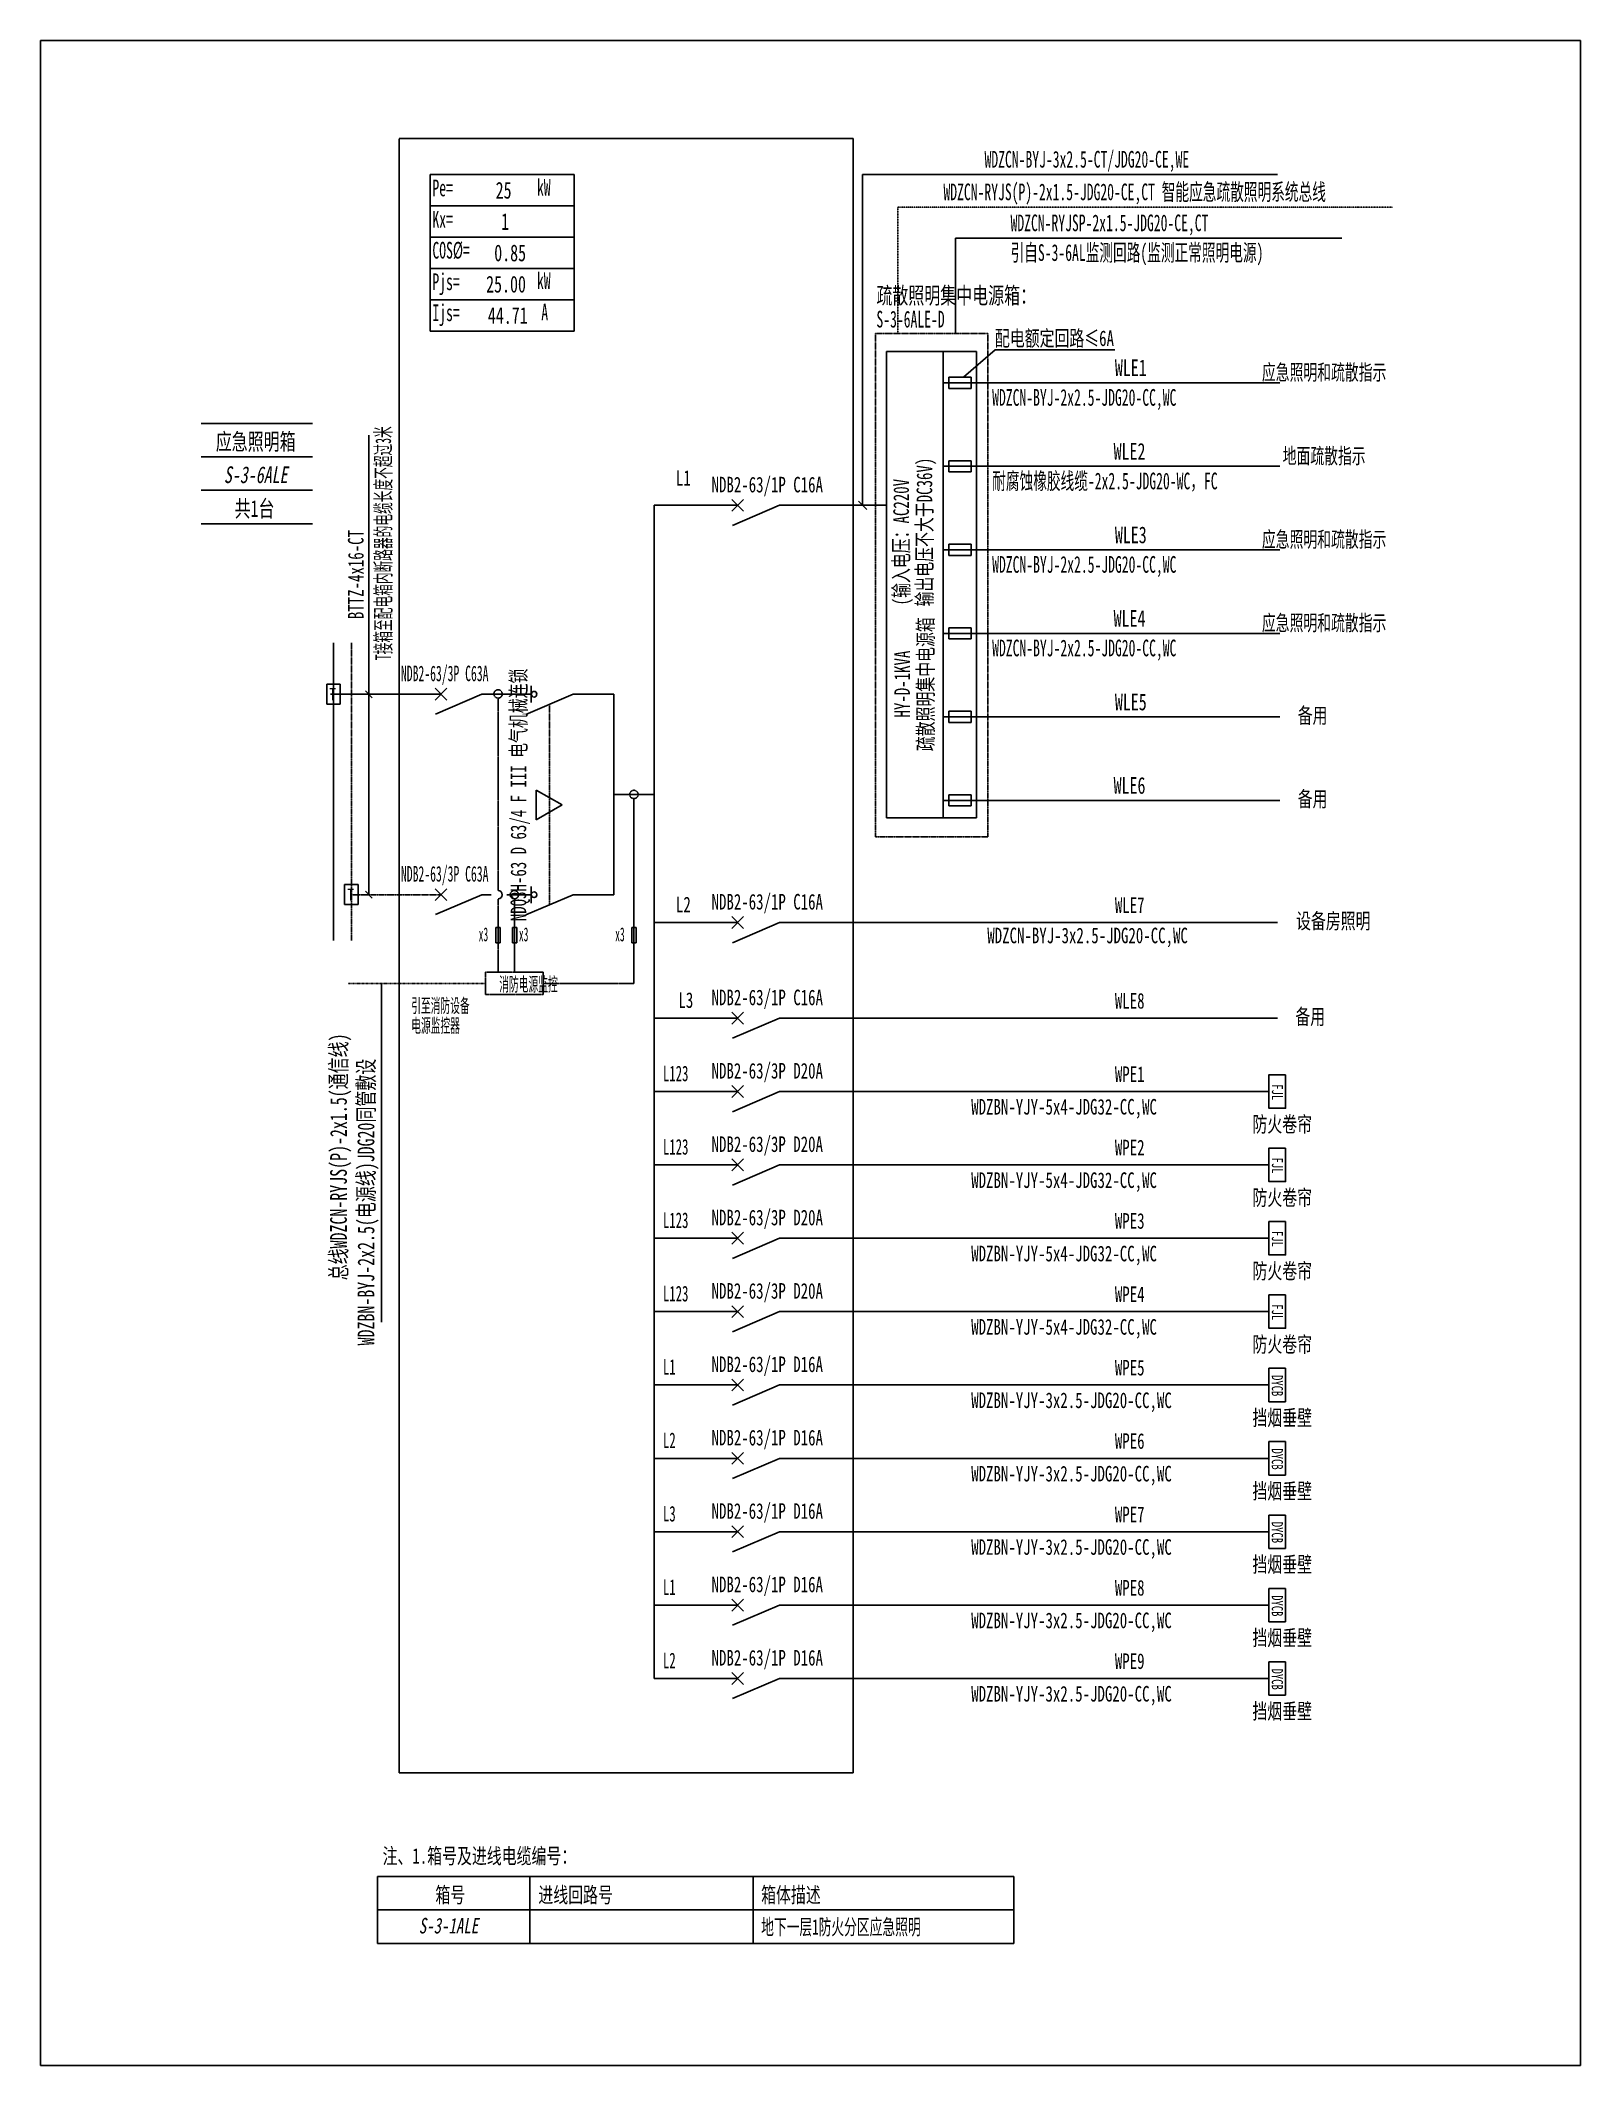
# Model space of a CAD drawing. Extents: x 241087 to 243040, y 333566 to 336135.
import ezdxf
from ezdxf.enums import TextEntityAlignment as Align

# ---------------------------------------------------------------- set-up
doc = ezdxf.new("R2010")
doc.units = 0
doc.header["$MEASUREMENT"] = 0
for name, pattern in [('_点划线L', [1.9, 1.5, -0.17, 0.06, -0.17]), ('_虚线S', [0.25, 0.125, -0.125]), ('DASH', [0.35, 0.25, -0.1]), ('DASHED', [0.75, 0.5, -0.25]), ('DIVIDE', [1.25, 0.5, -0.25, 0, -0.25, 0, -0.25])]:
    doc.linetypes.add(name, pattern=pattern)
for name, color, linetype in [('D_E_Eqpm(强电设备)', 100, 'Continuous'), ('D_E_Eqpm（强电设备）', 100, 'Continuous'), ('D_E_Text(强电文字)', 51, 'Continuous'), ('D_E_Text（强电文字）', 51, 'Continuous'), ('D_E_Wire(强电线缆)', 10, 'Continuous'), ('D_E_Wire（强电线缆）', 10, 'Continuous'), ('D_El_Wire（弱电线缆）', 10, 'Continuous'), ('D_T_TableDim（表格尺寸）', 255, 'Continuous'), ('DQ_Eqpm', 100, 'Continuous'), ('FL04GGFW_E72-配电箱系统图-塔楼部分$0$D_E_Eqpm（强电设备）', 100, 'Continuous'), ('FL09U293_E72-地下室配电箱系统图$0$D_E_Eqpm（强电设备）', 100, 'Continuous'), ('FL09U293_E72-地下室配电箱系统图$0$D_E_Text（强电文字）', 51, 'Continuous'), ('FL09U293_E72-地下室配电箱系统图$0$D_T_TableDim（表格尺寸）', 255, 'Continuous'), ('系统图', 220, 'Continuous')]:
    doc.layers.add(name, color=color, linetype=linetype)
doc.styles.add('FL09U293_E72-地下室配电箱系统图$0$FL04GGFW_E72-配电箱系统图-塔楼部分$0$电气', font='', dxfattribs={"width": 0.7})
doc.styles.add('FL09U293_E72-地下室配电箱系统图$0$FL04GGFW_E72-配电箱系统图-塔楼部分$0$电气箱', font='simhei.ttf', dxfattribs={"width": 0.8, "oblique": 10})
doc.styles.add('FL09U293_E72-地下室配电箱系统图$0$电气', font='', dxfattribs={"width": 0.7})
doc.styles.add('FL09U293_E72-地下室配电箱系统图$0$电气箱', font='simhei.ttf', dxfattribs={"width": 0.8, "oblique": 10})
doc.styles.add('HZ', font='', dxfattribs={"width": 0.7, "height": 400})
doc.styles.add('电气', font='', dxfattribs={"width": 0.7})
doc.styles.get('FL09U293_E72-地下室配电箱系统图$0$FL04GGFW_E72-配电箱系统图-塔楼部分$0$电气').set_extended_font_data('SimSun')
doc.styles.get('FL09U293_E72-地下室配电箱系统图$0$电气').set_extended_font_data('SimSun')
doc.styles.get('HZ').set_extended_font_data('SimSun')
doc.styles.get('电气').set_extended_font_data('SimSun')

msp = doc.modelspace()

# ---------------------------------------------------------------- linework, layer by layer
at = {"layer": 'D_E_Eqpm(强电设备)'}
for p, q in [((241963.7, 335537.7, 0), (241978.7, 335552.7, 0)), ((241978.7, 335537.7, 0), (241963.7, 335552.7, 0)), ((242024.2, 335545.2, 0), (241964.4, 335519.5, 0)), ((241587.4, 335298, 0), (241602.4, 335313, 0)), ((241602.4, 335298, 0), (241587.4, 335313, 0)), ((241709.3, 335294.9, 0), (241709.3, 335316.1, 0)), ((241587.4, 335043.6, 0), (241602.4, 335058.6, 0)), ((241602.4, 335043.6, 0), (241587.4, 335058.6, 0)), ((241709.3, 335040.5, 0), (241709.3, 335061.7, 0)), ((241963.7, 335008.4, 0), (241978.7, 335023.4, 0)), ((241978.7, 335008.4, 0), (241963.7, 335023.4, 0)), ((242024.2, 335015.9, 0), (241964.4, 334990.2, 0)), ((241963.7, 334887, 0), (241978.7, 334902, 0)), ((241978.7, 334887, 0), (241963.7, 334902, 0)), ((242024.2, 334894.5, 0), (241964.4, 334868.9, 0)), ((241963.7, 334793.9, 0), (241978.7, 334808.9, 0)), ((241978.7, 334793.9, 0), (241963.7, 334808.9, 0)), ((242024.2, 334801.4, 0), (241964.4, 334775.8, 0)), ((241963.7, 334700.8, 0), (241978.7, 334715.8, 0)), ((241978.7, 334700.8, 0), (241963.7, 334715.8, 0)), ((242024.2, 334708.3, 0), (241964.4, 334682.7, 0)), ((241963.7, 334607.7, 0), (241978.7, 334622.7, 0)), ((241978.7, 334607.7, 0), (241963.7, 334622.7, 0)), ((242024.2, 334615.2, 0), (241964.4, 334589.6, 0)), ((241963.7, 334514.6, 0), (241978.7, 334529.6, 0)), ((241978.7, 334514.6, 0), (241963.7, 334529.6, 0)), ((242024.2, 334522.1, 0), (241964.4, 334496.5, 0)), ((241963.7, 334421.5, 0), (241978.7, 334436.5, 0)), ((241978.7, 334421.5, 0), (241963.7, 334436.5, 0)), ((242024.2, 334429, 0), (241964.4, 334403.4, 0)), ((241963.7, 334328.4, 0), (241978.7, 334343.4, 0)), ((241978.7, 334328.4, 0), (241963.7, 334343.4, 0)), ((242024.2, 334335.9, 0), (241964.4, 334310.3, 0)), ((241963.7, 334235.3, 0), (241978.7, 334250.3, 0)), ((241978.7, 334235.3, 0), (241963.7, 334250.3, 0)), ((242024.2, 334242.8, 0), (241964.4, 334217.2, 0)), ((241963.7, 334142.2, 0), (241978.7, 334157.2, 0)), ((241978.7, 334142.2, 0), (241963.7, 334157.2, 0)), ((242024.2, 334149.7, 0), (241964.4, 334124.1, 0)), ((241963.7, 334049.1, 0), (241978.7, 334064.1, 0)), ((241978.7, 334049.1, 0), (241963.7, 334064.1, 0)), ((242024.2, 334056.6, 0), (241964.4, 334031, 0))]:
    msp.add_line(p, q, dxfattribs=at)
for centre in [(241712.9, 335305.5, 0), (241712.9, 335051.1, 0)]:
    msp.add_circle(centre, 3.6, dxfattribs=at)
at = {"layer": 'D_E_Eqpm（强电设备）'}
for p, q in [((242160, 335148.7, 0), (242160, 335740.2, 0)), ((242160, 335740.2, 0), (242231.8, 335740.2, 0)), ((242231.8, 335740.2, 0), (242231.8, 335148.7, 0)), ((241762.3, 335305.5, 0), (241702.5, 335279.8, 0)), ((241748.4, 335165, 0), (241715.7, 335183.9, 0)), ((241715.7, 335183.9, 0), (241715.7, 335146.1, 0)), ((241715.7, 335146.1, 0), (241748.4, 335165, 0)), ((242231.8, 335148.7, 0), (242160, 335148.7, 0)), ((241762.3, 335051.1, 0), (241702.5, 335025.5, 0)), ((242644.9, 334407.8, 0), (242644.9, 334450.2, 0)), ((242644.9, 334450.2, 0), (242666.1, 334450.2, 0)), ((242666.1, 334450.2, 0), (242666.1, 334407.8, 0)), ((242666.1, 334407.8, 0), (242644.9, 334407.8, 0)), ((242644.9, 334314.7, 0), (242644.9, 334357.1, 0)), ((242644.9, 334357.1, 0), (242666.1, 334357.1, 0)), ((242666.1, 334357.1, 0), (242666.1, 334314.7, 0)), ((242666.1, 334314.7, 0), (242644.9, 334314.7, 0)), ((242644.9, 334221.6, 0), (242644.9, 334264, 0)), ((242644.9, 334264, 0), (242666.1, 334264, 0)), ((242666.1, 334264, 0), (242666.1, 334221.6, 0)), ((242666.1, 334221.6, 0), (242644.9, 334221.6, 0)), ((242644.9, 334128.5, 0), (242644.9, 334170.9, 0)), ((242644.9, 334170.9, 0), (242666.1, 334170.9, 0)), ((242666.1, 334170.9, 0), (242666.1, 334128.5, 0)), ((242666.1, 334128.5, 0), (242644.9, 334128.5, 0)), ((242644.9, 334035.4, 0), (242644.9, 334077.8, 0)), ((242644.9, 334077.8, 0), (242666.1, 334077.8, 0)), ((242666.1, 334077.8, 0), (242666.1, 334035.4, 0)), ((242666.1, 334035.4, 0), (242644.9, 334035.4, 0))]:
    msp.add_line(p, q, dxfattribs=at)
at = {"layer": 'D_E_Eqpm（强电设备）', "linetype": 'DASH'}
msp.add_line((241732.4, 335038.3, 0), (241732.4, 335292.6, 0), dxfattribs=at)
at = {"layer": 'D_E_Eqpm（强电设备）', "elevation": 0}
for points in [[(242666.1, 334822.6), (242666.1, 334780.2), (242644.9, 334780.2), (242644.9, 334822.6)], [(242666.1, 334729.5), (242666.1, 334687.1), (242644.9, 334687.1), (242644.9, 334729.5)], [(242666.1, 334636.4), (242666.1, 334594), (242644.9, 334594), (242644.9, 334636.4)], [(242666.1, 334543.3), (242666.1, 334500.9), (242644.9, 334500.9), (242644.9, 334543.3)]]:
    msp.add_lwpolyline(points, close=True, dxfattribs=at)
at = {"layer": 'D_E_Text(强电文字)', "color": 51}
for p, q in [((241503.4, 335051.1, 0), (241503.4, 335634.1, 0)), ((241499, 335309.9, 0), (241507.8, 335301.1, 0)), ((241499, 335055.5, 0), (241507.8, 335046.7, 0)), ((241519.4, 334938.6, 0), (241519.4, 334508.8, 0))]:
    msp.add_line(p, q, dxfattribs=at)
at = {"layer": 'D_E_Text（强电文字）'}
for p, q in [((241581.3, 335964.9, 0), (241763.6, 335964.9, 0)), ((241581.3, 335964.9, 0), (241581.3, 335766.2, 0)), ((241763.6, 335964.9, 0), (241763.6, 335766.2, 0)), ((242129.6, 335964.9, 0), (242655.8, 335964.9, 0)), ((242129.6, 335545.2, 0), (242129.6, 335964.9, 0)), ((241581.3, 335925.2, 0), (241763.6, 335925.2, 0)), ((241581.3, 335885.4, 0), (241763.6, 335885.4, 0)), ((241581.3, 335845.7, 0), (241763.6, 335845.7, 0)), ((241581.3, 335805.9, 0), (241763.6, 335805.9, 0)), ((241581.3, 335766.2, 0), (241763.6, 335766.2, 0)), ((242257.7, 335707.7, 0), (242297.8, 335742.7, 0)), ((242297.8, 335742.7, 0), (242449.6, 335742.7, 0)), ((242124.2, 335550.6, 0), (242135, 335539.8, 0))]:
    msp.add_line(p, q, dxfattribs=at)
at = {"layer": 'D_E_Wire(强电线缆)'}
for p, q in [((241458.6, 334992.8, 0), (241458.6, 335370.9, 0)), ((241454.6, 335305.5, 0), (241594.9, 335305.5, 0)), ((241646.8, 335305.5, 0), (241709.3, 335305.5, 0)), ((241762.3, 335305.5, 0), (241814, 335305.5, 0)), ((241646.8, 335051.1, 0), (241658.7, 335051.1, 0)), ((241678.3, 335051.1, 0), (241709.3, 335051.1, 0)), ((241762.3, 335051.1, 0), (241814, 335051.1, 0))]:
    msp.add_line(p, q, dxfattribs=at)
at = {"layer": 'D_E_Wire(强电线缆)', "linetype": 'DASH'}
for p, q in [((241481.2, 334992.8, 0), (241481.2, 335370.9, 0)), ((241481.2, 335051.1, 0), (241594.9, 335051.1, 0))]:
    msp.add_line(p, q, dxfattribs=at)
at = {"layer": 'D_E_Wire（强电线缆）', "color": 10}
for p, q in [((242247.5, 335884.1, 0), (242247.5, 335763.4, 0)), ((242247.5, 335884.1, 0), (242737.4, 335884.1, 0)), ((242231.8, 335700.6, 0), (242658.8, 335700.6, 0)), ((242231.8, 335594.7, 0), (242658.8, 335594.7, 0)), ((242231.8, 335488.7, 0), (242658.8, 335488.7, 0)), ((242231.8, 335382.7, 0), (242658.8, 335382.7, 0)), ((242231.8, 335276.7, 0), (242658.8, 335276.7, 0)), ((242231.8, 335170.7, 0), (242658.8, 335170.7, 0))]:
    msp.add_line(p, q, dxfattribs=at)
at = {"layer": 'D_E_Wire（强电线缆）'}
for p, q in [((241865.2, 334056.6, 0), (241865.2, 335545.2, 0)), ((241865.2, 335545.2, 0), (241971.2, 335545.2, 0)), ((242024.2, 335545.2, 0), (242160, 335545.2, 0)), ((241814, 335305.5, 0), (241814, 335051.1, 0)), ((241814, 335178.3, 0), (241865.2, 335178.3, 0)), ((241839.6, 335173, 0), (241839.6, 334938.6, 0)), ((241687.9, 335045.8, 0), (241687.9, 334952.7, 0)), ((241865.2, 335015.9, 0), (241971.2, 335015.9, 0)), ((242024.2, 335015.9, 0), (242655.8, 335015.9, 0)), ((241664.5, 335009.5, 0), (241670.1, 335009.5, 0)), ((241664.5, 334990, 0), (241664.5, 335009.5, 0)), ((241670.1, 334990, 0), (241664.5, 334990, 0)), ((241670.1, 335009.5, 0), (241670.1, 334990, 0)), ((241685.4, 335009.5, 0), (241691, 335009.5, 0)), ((241685.4, 334990, 0), (241685.4, 335009.5, 0)), ((241691, 334990, 0), (241685.4, 334990, 0)), ((241691, 335009.5, 0), (241691, 334990, 0)), ((241837, 335009.5, 0), (241842.6, 335009.5, 0)), ((241837, 334990, 0), (241837, 335009.5, 0)), ((241842.6, 334990, 0), (241837, 334990, 0)), ((241842.6, 335009.5, 0), (241842.6, 334990, 0)), ((241865.2, 334894.5, 0), (241971.2, 334894.5, 0)), ((242024.2, 334894.5, 0), (242655.8, 334894.5, 0)), ((241865.2, 334801.4, 0), (241971.2, 334801.4, 0)), ((242024.2, 334801.4, 0), (242644.9, 334801.4, 0)), ((241865.2, 334708.3, 0), (241971.2, 334708.3, 0)), ((242024.2, 334708.3, 0), (242644.9, 334708.3, 0)), ((241865.2, 334615.2, 0), (241971.2, 334615.2, 0)), ((242024.2, 334615.2, 0), (242644.9, 334615.2, 0)), ((241865.2, 334522.1, 0), (241971.2, 334522.1, 0)), ((242024.2, 334522.1, 0), (242644.9, 334522.1, 0)), ((241865.2, 334429, 0), (241971.2, 334429, 0)), ((242024.2, 334429, 0), (242644.9, 334429, 0)), ((241865.2, 334335.9, 0), (241971.2, 334335.9, 0)), ((242024.2, 334335.9, 0), (242644.9, 334335.9, 0)), ((241865.2, 334242.8, 0), (241971.2, 334242.8, 0)), ((242024.2, 334242.8, 0), (242644.9, 334242.8, 0)), ((241865.2, 334149.7, 0), (241971.2, 334149.7, 0)), ((242024.2, 334149.7, 0), (242644.9, 334149.7, 0)), ((241865.2, 334056.6, 0), (241971.2, 334056.6, 0)), ((242024.2, 334056.6, 0), (242644.9, 334056.6, 0))]:
    msp.add_line(p, q, dxfattribs=at)
at = {"layer": 'D_E_Wire（强电线缆）', "linetype": '_点划线L'}
for p, q in [((241667.3, 335056.4, 0), (241667.3, 335300.5, 0)), ((241667.3, 334952.7, 0), (241667.3, 335045.8, 0)), ((241651.3, 334952.7, 0), (241724.5, 334952.7, 0)), ((241651.3, 334924.5, 0), (241651.3, 334952.7, 0)), ((241724.5, 334952.7, 0), (241724.5, 334924.5, 0)), ((241839.6, 334938.6, 0), (241724.5, 334938.6, 0)), ((241724.5, 334924.5, 0), (241651.3, 334924.5, 0))]:
    msp.add_line(p, q, dxfattribs=at)
at = {"layer": 'D_E_Wire（强电线缆）', "linetype": '_虚线S'}
msp.add_line((241477.2, 334938.6, 0), (241651.3, 334938.6, 0), dxfattribs=at)
at = {"layer": 'D_E_Wire（强电线缆）', "linetype": '_点划线L'}
for centre in [(241667.3, 335305.8, 0), (241839.6, 335178.3, 0), (241687.9, 335051.1, 0)]:
    msp.add_circle(centre, 5.3, dxfattribs=at)
at = {"layer": 'D_E_Wire（强电线缆）'}
msp.add_arc((241667.3, 335051.1, 0), 5.3, 270, 90, dxfattribs=at)
at = {"layer": 'D_El_Wire（弱电线缆）', "color": 200, "linetype": 'DIVIDE'}
for q in [(242802.2, 335923.4, 0), (242174.1, 335763.4, 0)]:
    msp.add_line((242174.1, 335923.4, 0), q, dxfattribs=at)
at = {"layer": 'D_T_TableDim（表格尺寸）', "linetype": 'DASHED'}
for p, q in [((241542, 333936.8, 0), (241542, 336010.5, 0)), ((241542, 336010.5, 0), (242117.4, 336010.5, 0)), ((242117.4, 336010.5, 0), (242117.4, 333936.8, 0)), ((242117.4, 333936.8, 0), (241542, 333936.8, 0))]:
    msp.add_line(p, q, dxfattribs=at)
at = {"layer": 'D_T_TableDim（表格尺寸）', "linetype": 'DASH'}
for p, q in [((242288.3, 335763.4, 0), (242145.9, 335763.4, 0)), ((242145.9, 335763.4, 0), (242145.9, 335124.4, 0)), ((242288.3, 335124.4, 0), (242288.3, 335763.4, 0)), ((242145.9, 335124.4, 0), (242288.3, 335124.4, 0))]:
    msp.add_line(p, q, dxfattribs=at)
at = {"layer": 'DQ_Eqpm'}
for p, q in [((241467.1, 335318.4, 0), (241450.1, 335318.4, 0)), ((241450.1, 335318.4, 0), (241450.1, 335293, 0)), ((241467.1, 335293, 0), (241467.1, 335318.4, 0)), ((241450.1, 335293, 0), (241467.1, 335293, 0)), ((241489.7, 335064.1, 0), (241472.7, 335064.1, 0)), ((241472.7, 335064.1, 0), (241472.7, 335038.6, 0)), ((241489.7, 335038.6, 0), (241489.7, 335064.1, 0)), ((241472.7, 335038.6, 0), (241489.7, 335038.6, 0))]:
    msp.add_line(p, q, dxfattribs=at)
at = {"layer": 'FL04GGFW_E72-配电箱系统图-塔楼部分$0$D_E_Eqpm（强电设备）'}
for p, q in [((242231.8, 335148.7, 0), (242231.8, 335740.2, 0)), ((242231.8, 335740.2, 0), (242274.2, 335740.2, 0)), ((242274.2, 335740.2, 0), (242274.2, 335148.7, 0)), ((242238.9, 335707.7, 0), (242267.1, 335707.7, 0)), ((242238.9, 335707.7, 0), (242238.9, 335707.7, 0)), ((242238.9, 335707.7, 0), (242238.9, 335693.6, 0)), ((242238.9, 335693.6, 0), (242238.9, 335707.7, 0)), ((242267.1, 335707.7, 0), (242267.1, 335693.6, 0)), ((242238.9, 335693.6, 0), (242267.1, 335693.6, 0)), ((242238.9, 335693.6, 0), (242238.9, 335693.6, 0)), ((242238.9, 335601.7, 0), (242267.1, 335601.7, 0)), ((242238.9, 335601.7, 0), (242238.9, 335601.7, 0)), ((242238.9, 335601.7, 0), (242238.9, 335587.6, 0)), ((242238.9, 335587.6, 0), (242238.9, 335601.7, 0)), ((242238.9, 335587.6, 0), (242267.1, 335587.6, 0)), ((242238.9, 335587.6, 0), (242238.9, 335587.6, 0)), ((242267.1, 335601.7, 0), (242267.1, 335587.6, 0)), ((242238.9, 335495.7, 0), (242267.1, 335495.7, 0)), ((242238.9, 335495.7, 0), (242238.9, 335495.7, 0)), ((242238.9, 335495.7, 0), (242238.9, 335481.6, 0)), ((242238.9, 335481.6, 0), (242238.9, 335495.7, 0)), ((242238.9, 335481.6, 0), (242267.1, 335481.6, 0)), ((242238.9, 335481.6, 0), (242238.9, 335481.6, 0)), ((242267.1, 335495.7, 0), (242267.1, 335481.6, 0)), ((242238.9, 335389.8, 0), (242267.1, 335389.8, 0)), ((242238.9, 335389.8, 0), (242238.9, 335389.8, 0)), ((242238.9, 335389.8, 0), (242238.9, 335375.6, 0)), ((242238.9, 335375.6, 0), (242238.9, 335389.8, 0)), ((242238.9, 335375.6, 0), (242267.1, 335375.6, 0)), ((242238.9, 335375.6, 0), (242238.9, 335375.6, 0)), ((242267.1, 335389.8, 0), (242267.1, 335375.6, 0)), ((242238.9, 335283.8, 0), (242267.1, 335283.8, 0)), ((242238.9, 335283.8, 0), (242238.9, 335283.8, 0)), ((242238.9, 335283.8, 0), (242238.9, 335269.6, 0)), ((242238.9, 335269.6, 0), (242238.9, 335283.8, 0)), ((242238.9, 335269.6, 0), (242267.1, 335269.6, 0)), ((242238.9, 335269.6, 0), (242238.9, 335269.6, 0)), ((242267.1, 335283.8, 0), (242267.1, 335269.6, 0)), ((242238.9, 335177.8, 0), (242267.1, 335177.8, 0)), ((242238.9, 335177.8, 0), (242238.9, 335177.8, 0)), ((242238.9, 335177.8, 0), (242238.9, 335163.7, 0)), ((242238.9, 335163.7, 0), (242238.9, 335177.8, 0)), ((242267.1, 335177.8, 0), (242267.1, 335163.7, 0)), ((242274.2, 335148.7, 0), (242231.8, 335148.7, 0)), ((242238.9, 335163.7, 0), (242267.1, 335163.7, 0)), ((242238.9, 335163.7, 0), (242238.9, 335163.7, 0))]:
    msp.add_line(p, q, dxfattribs=at)
at = {"layer": 'FL09U293_E72-地下室配电箱系统图$0$D_E_Eqpm（强电设备）'}
for p, q in [((241646.8, 335305.5, 0), (241588, 335280.3, 0)), ((241646.8, 335051.1, 0), (241588, 335025.9, 0))]:
    msp.add_line(p, q, dxfattribs=at)
at = {"layer": 'FL09U293_E72-地下室配电箱系统图$0$D_T_TableDim（表格尺寸）'}
for p, q in [((241290.7, 335649.1, 0), (241432, 335649.1, 0)), ((241290.7, 335606.7, 0), (241432, 335606.7, 0)), ((241290.7, 335564.3, 0), (241432, 335564.3, 0)), ((241290.7, 335521.9, 0), (241432, 335521.9, 0))]:
    msp.add_line(p, q, dxfattribs=at)
at = {"layer": 'FL09U293_E72-地下室配电箱系统图$0$D_T_TableDim（表格尺寸）', "ltscale": 3.5}
for p, q in [((241514.2, 333805.3, 0), (242321.4, 333805.3, 0)), ((241514.2, 333805.3, 0), (241514.2, 333720.5, 0)), ((241707.7, 333805.3, 0), (241707.7, 333720.5, 0)), ((241990.7, 333805.3, 0), (241990.7, 333720.5, 0)), ((242321.4, 333805.3, 0), (242321.4, 333720.5, 0)), ((241514.2, 333762.9, 0), (242321.4, 333762.9, 0)), ((241514.2, 333762.9, 0), (242321.4, 333762.9, 0)), ((241514.2, 333720.5, 0), (242321.4, 333720.5, 0))]:
    msp.add_line(p, q, dxfattribs=at)
at = {"layer": '系统图', "ltscale": 9973.992009}
msp.add_lwpolyline([(241087, 336135), (243040, 336135), (243040, 333565.5), (241087, 333565.5)], close=True, dxfattribs=at)

# ---------------------------------------------------------------- texts
at = {"layer": 'D_E_Eqpm（强电设备）', "color": 51, "style": '电气', "width": 0.7}
for s, p in [('FJL', (242655.6, 334800.5, 0)), ('FJL', (242655.6, 334707.4, 0)), ('FJL', (242655.6, 334614.3, 0)), ('FJL', (242655.6, 334521.2, 0)), ('DYCB', (242655.6, 334428.1, 0)), ('DYCB', (242655.6, 334335, 0)), ('DYCB', (242655.6, 334241.9, 0)), ('DYCB', (242655.6, 334148.8, 0)), ('DYCB', (242655.6, 334055.7, 0))]:
    msp.add_text(s, height=14.13, rotation=270, dxfattribs=at).set_placement(p, align=Align.MIDDLE)
at = {"layer": 'D_E_Text(强电文字)', "color": 51, "style": '电气'}
for s, height, width, p in [('疏散照明集中电源箱：', 21.2, 0.7, (242147.1, 335800.9, 0)), ('L1', 19.78, 0.7, (241892.9, 335570, 0)), ('NDB2-63/1P C16A', 19.784, 0.7, (241938, 335561.6, 0)), ('备用', 19.78, 0.7, (242681.4, 335268.7, 0)), ('备用', 19.78, 0.7, (242681.4, 335162.7, 0)), ('L2', 19.78, 0.7, (241892.9, 335028.8, 0)), ('NDB2-63/1P C16A', 19.784, 0.7, (241938, 335032.3, 0)), ('WLE7', 19.78, 0.7, (242449.5, 335028, 0)), ('设备房照明', 19.78, 0.7, (242679.3, 335007.9, 0)), ('WDZCN-BYJ-3x2.5-JDG20-CC,WC ', 19.784, 0.7, (242287.7, 334989.5, 0)), ('L3', 19.78, 0.7, (241896, 334907.5, 0)), ('NDB2-63/1P C16A', 19.784, 0.7, (241938, 334910.9, 0)), ('WLE8', 19.78, 0.7, (242449.5, 334906.6, 0)), ('备用', 19.78, 0.7, (242678.4, 334886.5, 0)), ('L123', 19.78, 0.6, (241876.4, 334814.4, 0)), ('NDB2-63/3P D20A', 19.784, 0.7, (241938, 334817.8, 0)), ('WPE1', 19.78, 0.7, (242449.5, 334813.5, 0)), ('WDZBN-YJY-5x4-JDG32-CC,WC ', 19.784, 0.7, (242267.3, 334772.1, 0)), ('防火卷帘', 19.78, 0.7, (242624, 334750, 0)), ('L123', 19.78, 0.6, (241876.4, 334721.3, 0)), ('NDB2-63/3P D20A', 19.784, 0.7, (241938, 334724.7, 0)), ('WPE2', 19.78, 0.7, (242449.5, 334720.4, 0)), ('WDZBN-YJY-5x4-JDG32-CC,WC ', 19.784, 0.7, (242267.3, 334679, 0)), ('防火卷帘', 19.78, 0.7, (242624, 334656.9, 0)), ('NDB2-63/3P D20A', 19.784, 0.7, (241938, 334631.6, 0)), ('L123', 19.78, 0.6, (241876.4, 334628.2, 0)), ('WPE3', 19.78, 0.7, (242449.5, 334627.3, 0)), ('WDZBN-YJY-5x4-JDG32-CC,WC ', 19.784, 0.7, (242267.3, 334585.9, 0)), ('防火卷帘', 19.78, 0.7, (242624, 334563.8, 0)), ('L123', 19.78, 0.6, (241876.4, 334535.1, 0)), ('NDB2-63/3P D20A', 19.784, 0.7, (241938, 334538.5, 0)), ('WPE4', 19.78, 0.7, (242449.5, 334534.2, 0)), ('WDZBN-YJY-5x4-JDG32-CC,WC ', 19.784, 0.7, (242267.3, 334492.8, 0)), ('防火卷帘', 19.78, 0.7, (242624, 334470.7, 0)), ('L1', 19.78, 0.6, (241876.4, 334442, 0)), ('NDB2-63/1P D16A', 19.784, 0.7, (241938, 334445.4, 0)), ('WPE5', 19.78, 0.7, (242449.5, 334441.1, 0)), ('WDZBN-YJY-3x2.5-JDG20-CC,WC ', 19.784, 0.7, (242267.3, 334399.7, 0)), ('挡烟垂壁', 19.78, 0.7, (242624, 334377.6, 0)), ('NDB2-63/1P D16A', 19.784, 0.7, (241938, 334352.3, 0)), ('L2', 19.78, 0.6, (241876.4, 334348.9, 0)), ('WPE6', 19.78, 0.7, (242449.5, 334348, 0)), ('WDZBN-YJY-3x2.5-JDG20-CC,WC ', 19.784, 0.7, (242267.3, 334306.6, 0)), ('挡烟垂壁', 19.78, 0.7, (242624, 334284.5, 0)), ('L3', 19.78, 0.6, (241876.4, 334255.8, 0)), ('NDB2-63/1P D16A', 19.784, 0.7, (241938, 334259.2, 0)), ('WPE7', 19.78, 0.7, (242449.5, 334254.9, 0)), ('WDZBN-YJY-3x2.5-JDG20-CC,WC ', 19.784, 0.7, (242267.3, 334213.5, 0)), ('挡烟垂壁', 19.78, 0.7, (242624, 334191.4, 0)), ('L1', 19.78, 0.6, (241876.4, 334162.7, 0)), ('NDB2-63/1P D16A', 19.784, 0.7, (241938, 334166.1, 0)), ('WPE8', 19.78, 0.7, (242449.5, 334161.8, 0)), ('WDZBN-YJY-3x2.5-JDG20-CC,WC ', 19.784, 0.7, (242267.3, 334120.4, 0)), ('挡烟垂壁', 19.78, 0.7, (242624, 334098.3, 0)), ('L2', 19.78, 0.6, (241876.4, 334069.6, 0)), ('NDB2-63/1P D16A', 19.784, 0.7, (241938, 334073, 0)), ('WPE9', 19.78, 0.7, (242449.5, 334068.7, 0)), ('WDZBN-YJY-3x2.5-JDG20-CC,WC ', 19.784, 0.7, (242267.3, 334027.3, 0)), ('挡烟垂壁', 19.78, 0.7, (242624, 334005.2, 0))]:
    msp.add_text(s, height=height, dxfattribs=dict(at, width=width)).set_placement(p)
at = {"layer": 'D_E_Text(强电文字)', "color": 51, "style": '电气', "width": 0.65}
for s, p in [('应急照明和疏散指示', (242714.9, 335714.4, 0)), ('地面疏散指示', (242714.9, 335608.4, 0)), ('应急照明和疏散指示', (242714.9, 335502.4, 0)), ('应急照明和疏散指示', (242714.9, 335396.5, 0))]:
    msp.add_text(s, height=19.78, dxfattribs=at).set_placement(p, align=Align.MIDDLE)
at = {"layer": 'D_E_Text(强电文字)', "style": 'FL09U293_E72-地下室配电箱系统图$0$FL04GGFW_E72-配电箱系统图-塔楼部分$0$电气', "width": 0.7}
for s, p in [('应急照明箱', (241359.9, 335626.4, 0)), ('共1台', (241358.4, 335541.6, 0))]:
    msp.add_text(s, height=21.2, dxfattribs=at).set_placement(p, align=Align.MIDDLE)
at = {"layer": 'D_E_Text(强电文字)', "color": 51, "style": '电气'}
for s, width, p in [('T接箱至配电箱内断路器的电缆长度不超过3米', 0.55, (241531.5, 335348.7, 0)), ('BTTZ-4x16-CT', 0.7, (241496.7, 335400.8, 0))]:
    msp.add_text(s, height=19.784, rotation=90, dxfattribs=dict(at, width=width)).set_placement(p)
at = {"layer": 'D_E_Text(强电文字)', "style": 'FL09U293_E72-地下室配电箱系统图$0$FL04GGFW_E72-配电箱系统图-塔楼部分$0$电气箱', "oblique": 10, "width": 0.7}
msp.add_text('S-3-6ALE', height=21.2, dxfattribs=at).set_placement((241359.9, 335584, 0), align=Align.MIDDLE)
at = {"layer": 'D_E_Text（强电文字）', "style": '电气'}
for s, height, width, p in [('WDZCN-BYJ-3x2.5-CT/JDG20-CE,WE', 21.197, 0.6, (242284.2, 335973.7, 0)), ('25', 21.2, 0.7, (241664.2, 335934.4, 0)), ('1', 21.2, 0.7, (241671.2, 335894.7, 0)), (' 0.85', 21.2, 0.7, (241652.3, 335854.9, 0)), ('WLE1', 21.2, 0.7, (242449.5, 335709.1, 0)), ('WDZCN-BYJ-2x2.5-JDG20-CC,WC', 21.197, 0.6, (242293.9, 335671.5, 0)), ('WLE2', 21.2, 0.7, (242447.9, 335603.1, 0)), ('耐腐蚀橡胶线缆-2x2.5-JDG20-WC，FC', 21.197, 0.6, (242293.9, 335565.5, 0)), ('WLE3', 21.2, 0.7, (242449.5, 335497.1, 0)), ('WDZCN-BYJ-2x2.5-JDG20-CC,WC', 21.197, 0.6, (242293.9, 335459.6, 0)), ('WLE4', 21.2, 0.7, (242447.9, 335391.1, 0)), ('WDZCN-BYJ-2x2.5-JDG20-CC,WC', 21.197, 0.6, (242293.9, 335353.6, 0)), ('WLE5', 21.2, 0.7, (242449.5, 335285.1, 0)), ('WLE6', 21.2, 0.7, (242447.9, 335179.2, 0))]:
    msp.add_text(s, height=height, dxfattribs=dict(at, width=width)).set_placement(p)
at = {"layer": 'D_E_Text（强电文字）', "linetype": 'Continuous', "style": '电气', "width": 0.6}
for s, p in [('Pe=', (241584, 335937.3, 0)), ('kW', (241716.6, 335938.1, 0)), ('Kx=', (241584, 335897.5, 0)), ('COS%%C=', (241584, 335858.3, 0)), ('Pjs=', (241584, 335818.3, 0)), ('kW', (241716.6, 335819.7, 0)), ('Ijs=', (241584, 335779, 0)), ('A', (241722.1, 335779.9, 0))]:
    msp.add_text(s, height=21.2, dxfattribs=at).set_placement(p)
at = {"layer": 'D_E_Text（强电文字）', "color": 51, "style": '电气', "width": 0.6}
for s, height, p in [('WDZCN-RYJS(P)-2x1.5-JDG20-CE,CT 智能应急疏散照明系统总线', 21.197, (242232.1, 335932.3, 0)), ('WDZCN-RYJSP-2x1.5-JDG20-CE,CT', 21.197, (242317.2, 335893, 0)), ('引自S-3-6AL监测回路(监测正常照明电源)', 21.197, (242317.2, 335855.3, 0)), ('S-3-6ALE-D', 21.2, (242147.1, 335770.8, 0))]:
    msp.add_text(s, height=height, dxfattribs=at).set_placement(p)
at = {"layer": 'D_E_Text（强电文字）', "color": 6, "style": '电气', "width": 0.7}
for s, p in [('25.00', (241652.1, 335815.2, 0)), ('44.71', (241654.3, 335775.5, 0))]:
    msp.add_text(s, height=21.2, dxfattribs=at).set_placement(p)
at = {"layer": 'D_E_Text（强电文字）', "style": '电气'}
for s, height, width, p in [('配电额定回路≤6A', 19.78, 0.7, (242372.9, 335757.6, 0)), ('NDB2-63/3P C63A', 19.784, 0.55, (241599.6, 335330.3, 0)), ('NDB2-63/3P C63A', 19.784, 0.55, (241599.6, 335076, 0))]:
    msp.add_text(s, height=height, dxfattribs=dict(at, width=width)).set_placement(p, align=Align.MIDDLE)
at = {"layer": 'D_E_Text（强电文字）', "color": 51, "style": '电气', "width": 0.7}
for s, height, p in [('输出电压不大于DC36V)', 19.784, (242209.1, 335511.2, 0)), ('(输入电压：AC220V', 19.784, (242179.6, 335498.5, 0)), ('疏散照明集中电源箱', 19.78, (242209.1, 335318.2, 0)), ('HY-D-1KVA', 19.78, (242179.6, 335318.4, 0))]:
    msp.add_text(s, height=height, rotation=90, dxfattribs=at).set_placement(p, align=Align.MIDDLE)
at = {"layer": 'D_E_Text（强电文字）', "style": '电气', "width": 0.7}
msp.add_text('NDQ3H-63 D 63/4 F III 电气机械连锁', height=19.784, rotation=90, dxfattribs=at).set_placement((241694, 335177.8, 0), align=Align.MIDDLE)
for s, p in [('总线WDZCN-RYJS(P)-2x1.5(通信线)', (241475.5, 334561.8)), ('WDZBN-BYJ-2x2.5(电源线)JDG20同管敷设', (241510.3, 334479.2))]:
    msp.add_text(s, height=21.197, rotation=90, dxfattribs=at).set_placement(p)
at = {"layer": 'D_E_Wire（强电线缆）', "color": 51, "linetype": 'Continuous', "style": 'HZ', "width": 0.5}
for s, p in [('x3', (241642.7, 334992, 0)), ('x3', (241693.7, 334992, 0)), ('x3', (241815.8, 334992, 0)), ('消防电源监控', (241668.7, 334928.7, 0)), ('引至消防设备', (241557.1, 334901.5, 0)), ('电源监控器', (241557.1, 334876.3, 0))]:
    msp.add_text(s, height=17.66, dxfattribs=at).set_placement(p)
at = {"layer": 'DQ_Eqpm', "color": 51, "style": '电气', "width": 0.8}
for p in [(241453.4, 335297.7, 0), (241476, 335043.4, 0)]:
    msp.add_text('T', height=15.5, dxfattribs=at).set_placement(p)
at = {"layer": 'FL09U293_E72-地下室配电箱系统图$0$D_E_Text（强电文字）', "style": 'FL09U293_E72-地下室配电箱系统图$0$电气'}
for s, height, width, p in [('注、1.箱号及进线电缆编号：', 19.784, 0.7, (241520.8, 333821.5, 0)), ('箱号', 19.78, 0.7, (241587.8, 333772.1, 0)), ('进线回路号', 19.78, 0.7, (241718.4, 333772.1, 0)), ('箱体描述', 19.78, 0.7, (242000.9, 333772.1, 0)), ('地下一层1防火分区应急照明', 19.784, 0.6, (242000.9, 333731.5, 0))]:
    msp.add_text(s, height=height, dxfattribs=dict(at, width=width)).set_placement(p)
at = {"layer": 'FL09U293_E72-地下室配电箱系统图$0$D_E_Text（强电文字）', "style": 'FL09U293_E72-地下室配电箱系统图$0$电气箱', "oblique": 10, "width": 0.7}
msp.add_text('S-3-1ALE', height=19.78, dxfattribs=at).set_placement((241604.4, 333742.9, 0), align=Align.MIDDLE)

doc.saveas('drawing.dxf')
